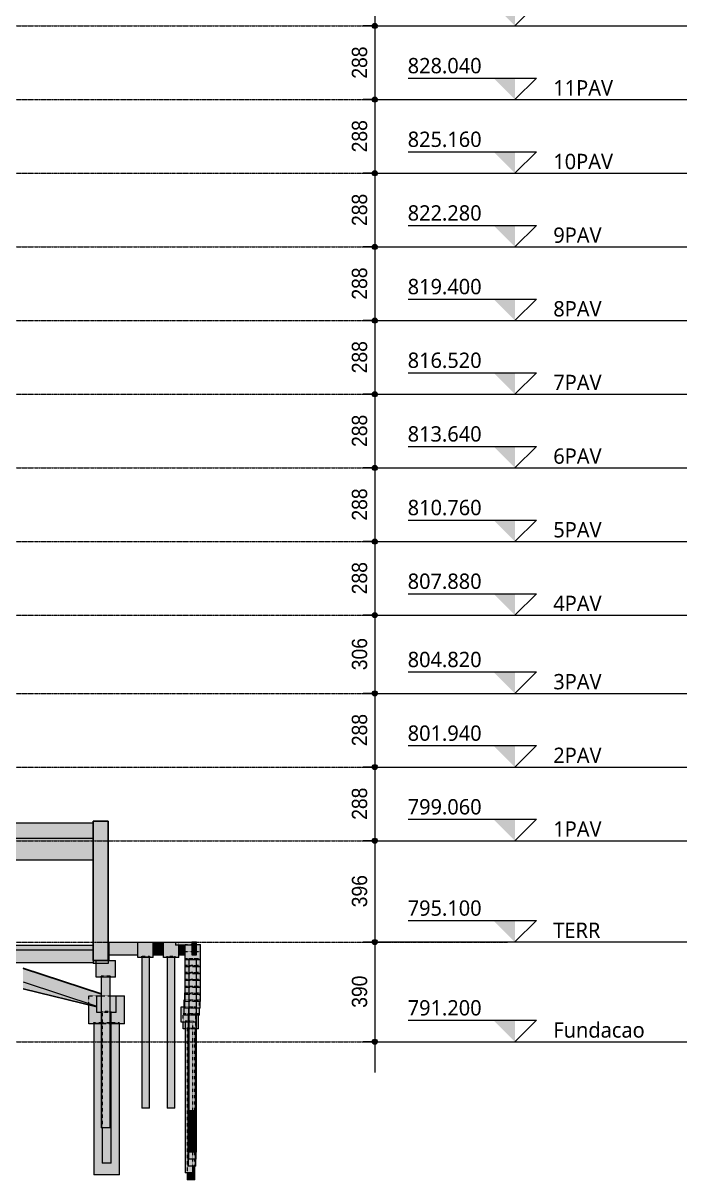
# Model space of a CAD drawing. Header units: centimetres. Extents: x -1706 to 33186, y -3196 to 88081.
# Drawn here: x 22798 to 25395, y 78580 to 83103 of the extents above; entities that cross this region are included whole.
import ezdxf

# ---------------------------------------------------------------- set-up
doc = ezdxf.new("R2010")
doc.units = ezdxf.units.CM
doc.linetypes.add('Centro', pattern=[3.175, 0.635, -0.47625, 1.5875, -0.47625])
doc.linetypes.add('Traço', pattern=[0.635, 0.3175, -0.3175])
for name, color, linetype, lineweight in [('A-ANNO-DIMS', 7, 'Continuous', 9), ('A-ANNO-DIMS-400', 7, 'Continuous', 9), ('A-FLOR', 7, 'Continuous', 9), ('A-FLOR-LEVL', 7, 'Continuous', 9), ('S-BEAM', 7, 'Continuous', 9), ('S-COLS', 7, 'Continuous', 9), ('S-FNDN', 7, 'Continuous', 25), ('S-FNDN-HDLN', 7, 'Traço', 9)]:
    doc.layers.add(name, color=color, linetype=linetype, lineweight=lineweight)
doc.styles.add('Arial_2', font='arial.ttf', dxfattribs={"width": 0.9, "height": 60})
doc.styles.add('Gadugi_5', font='gadugi.ttf', dxfattribs={"height": 60})
doc.dimstyles.new('PED_1_5mm_ESQ_3', dxfattribs={"dimscale": 30.48, "dimtxt": 61.215564, "dimasz": 2.624672, "dimexe": 1.968504, "dimexo": 1.968504, "dimgap": 0.393701, "dimtad": 1, "dimdec": 1, "dimrnd": 0.5, "dimdsep": 46, "dimtxsty": 'Arial_2', "dimblk1": 'DOTSMALL', "dimblk2": 'DOTSMALL', "dimsah": 1, "dimcen": 0.09, "dimdle": 3.937008, "dimazin": 0, "dimtfac": 1, "dimtdec": 4, "dimtix": 1, "dimtmove": 0, "dimatfit": 3, "dimfxl": 1, "dimtvp": 1, "dimtolj": 1, "dimtzin": 0, "dimarcsym": 2})

# ---------------------------------------------------------------- blocks, each defined once
blk = doc.blocks.new('PED_BLRET-1EST_R01_2019 - 75x75x65-3763687-CT I 001 - CRT ESQ')
at = {"layer": 'S-FNDN-HDLN'}
for p, q in [((1714.1, 79378), (1749.1, 79378)), ((1714.1, 79373), (1714.1, 79378)), ((1749.1, 79373), (1714.1, 79373)), ((1749.1, 79378), (1749.1, 79373))]:
    blk.add_line(p, q, dxfattribs=at)
blk = doc.blocks.new('PED_BLRET-1EST_R01_2019_muro_ - 60x60x60-3843966-CT I 001 - CRT ESQ')
at = {"layer": 'S-FNDN-HDLN'}
for p, q in [((-2471.6, 79455), (-2441.6, 79455)), ((-2471.6, 79450), (-2471.6, 79455)), ((-2441.6, 79450), (-2471.6, 79450)), ((-2441.6, 79455), (-2441.6, 79450))]:
    blk.add_line(p, q, dxfattribs=at)
blk = doc.blocks.new('PED_BLRET-1EST_R01_2019_muro_ - 60x60x60-V23-CT I 001 - CRT ESQ')
at = {"layer": 'S-FNDN-HDLN'}
for p, q in [((2057.1, 79418), (2087.1, 79418)), ((2087.1, 79413), (2057.2, 79413))]:
    blk.add_line(p, q, dxfattribs=at)
blk = doc.blocks.new('PED_BLRET-1EST_R01_2019_muro_ - 60x60x60-V24-CT I 001 - CRT ESQ')
at = {"layer": 'S-FNDN-HDLN'}
for p, q in [((2057.1, 79391), (2087.1, 79391)), ((2087.1, 79386), (2057.2, 79386))]:
    blk.add_line(p, q, dxfattribs=at)
blk = doc.blocks.new('PED_BLRET-1EST_R01_2019_muro_ - 60x60x60-V25-CT I 001 - CRT ESQ')
at = {"layer": 'S-FNDN-HDLN'}
for p, q in [((2057.1, 79337), (2087.1, 79337)), ((2087.1, 79332), (2057.1, 79332))]:
    blk.add_line(p, q, dxfattribs=at)
blk = doc.blocks.new('PED_BLRET-1EST_R01_2019_muro_ - 60x60x60-V26-CT I 001 - CRT ESQ')
at = {"layer": 'S-FNDN-HDLN'}
for p, q in [((2057.1, 79283), (2087.1, 79283)), ((2087.1, 79278), (2057.1, 79278))]:
    blk.add_line(p, q, dxfattribs=at)
blk = doc.blocks.new('PED_BLRET-1EST_R01_2019_muro_ - 60x60x60-V7-CT I 001 - CRT ESQ')
at = {"layer": 'S-FNDN-HDLN'}
for p, q in [((2055.6, 79256), (2057.1, 79256)), ((2055.6, 79251), (2055.6, 79256)), ((2057.1, 79251), (2055.6, 79251)), ((2057.1, 79256), (2085.6, 79256)), ((2085.6, 79251), (2057.1, 79251)), ((2085.6, 79256), (2085.6, 79251))]:
    blk.add_line(p, q, dxfattribs=at)
blk = doc.blocks.new('PED_BLRET-1EST_R01_2019_muro_ - 60x60x60-V8-CT I 001 - CRT ESQ')
at = {"layer": 'S-FNDN-HDLN'}
for p, q in [((2053.7, 79229), (2055.6, 79229)), ((2053.7, 79224), (2053.7, 79229)), ((2055.7, 79224), (2053.7, 79224)), ((2055.7, 79229), (2083.7, 79229)), ((2083.7, 79224), (2055.7, 79224)), ((2083.7, 79229), (2083.7, 79224))]:
    blk.add_line(p, q, dxfattribs=at)
blk = doc.blocks.new('PED_BLRET-1EST_R01_2019_muro_ - 60x60x60-V9-CT I 001 - CRT ESQ')
at = {"layer": 'S-FNDN-HDLN'}
for p, q in [((2042.1, 79202), (2053.8, 79202)), ((2042.1, 79197), (2042.1, 79202)), ((2053.8, 79202), (2072.1, 79202)), ((2072.1, 79202), (2072.1, 79197)), ((2053.8, 79197), (2042.1, 79197)), ((2072.1, 79197), (2053.8, 79197))]:
    blk.add_line(p, q, dxfattribs=at)
blk = doc.blocks.new('PED_BLRET-1EST_R01_2019_muro_ - 60x60x60-V27-CT I 001 - CRT ESQ')
at = {"layer": 'S-FNDN-HDLN'}
for p, q in [((2049.9, 79175), (2079.9, 79175)), ((2049.9, 79170), (2049.9, 79175)), ((2079.9, 79170), (2049.9, 79170)), ((2079.9, 79175), (2079.9, 79170))]:
    blk.add_line(p, q, dxfattribs=at)
blk = doc.blocks.new('PED_BLRET-1EST_EXCENTRICA_R01_2019 - 120x140x110-3841340-CT I 001 - CRT ESQ')
at = {"layer": 'S-FNDN-HDLN'}
for p, q in [((1684.7, 79195), (1714.1, 79195)), ((1684.7, 79190), (1684.7, 79195)), ((1714.1, 79190), (1684.7, 79190)), ((1714.1, 79195), (1752.1, 79195)), ((1752.1, 79190), (1714.1, 79190)), ((1752.1, 79195), (1784.7, 79195)), ((1784.7, 79190), (1752.1, 79190)), ((1784.7, 79195), (1784.7, 79190))]:
    blk.add_line(p, q, dxfattribs=at)
blk = doc.blocks.new('PED_BLRET-1EST_R01_2019 - 75x75x65-V10-CT I 001 - CRT ESQ')
at = {"layer": 'S-FNDN-HDLN'}
for p, q in [((1717.1, 79240), (1749.1, 79240)), ((1717.1, 79235), (1717.1, 79240)), ((1749.1, 79235), (1717.1, 79235)), ((1749.1, 79240), (1752.1, 79240)), ((1752.1, 79235), (1749.1, 79235)), ((1752.1, 79240), (1752.1, 79235))]:
    blk.add_line(p, q, dxfattribs=at)
blk = doc.blocks.new('Nível - NÍVEL - CORTE ESQUEMÁTICO-903305-CT I 001 - CRT ESQ')
at = {"layer": 'A-FLOR-LEVL'}
blk.add_hatch(color=256, dxfattribs=at).paths.add_polyline_path([(3332.7, 79594.1), (3332.7, 79510.1), (3248.6, 79594.1)], flags=0)
for p, q in [((2914.4, 79594.1), (3416.7, 79594.1)), ((3332.7, 79510.1), (3416.7, 79594.1)), ((2768.3, 79510.1), (4005.3, 79510.1))]:
    blk.add_line(p, q, dxfattribs=at)
blk = doc.blocks.new('DIMBLOCK334-CT I 001 - CRT ESQ')
at = {"layer": 'A-ANNO-DIMS-400'}
h = blk.add_hatch(color=256, dxfattribs=at)
edge = h.paths.add_edge_path(flags=0)
edge.add_arc((24174.1, 83380), 10, 0, 360)
h = blk.add_hatch(color=256, dxfattribs=at)
edge = h.paths.add_edge_path(flags=0)
edge.add_arc((24174.1, 83092), 10, 0, 360)
for p, q in [((24128.2, 83380), (24234.1, 83380)), ((24174.1, 83380), (24128.2, 83380)), ((24174.1, 83380), (24174.1, 83092)), ((24128.2, 83092), (24234.1, 83092)), ((24174.1, 83092), (24128.2, 83092))]:
    blk.add_line(p, q, dxfattribs=at)
for centre in [(24174.1, 83380), (24174.1, 83092)]:
    blk.add_circle(centre, 10, dxfattribs=at)
at = {"layer": 'A-ANNO-DIMS-400', "color": 0, "insert": (24084.2, 83173.8), "char_height": 60, "width": 149.178, "attachment_point": 1, "rotation": 90, "line_spacing_factor": 0.941778, "style": 'Arial_2'}
blk.add_mtext('288', dxfattribs=at)
blk = doc.blocks.new('_DotSmall')
at = {"color": 0, "linetype": 'ByBlock', "const_width": 0.5}
blk.add_lwpolyline([(-0.0625, 0, 1), (0.0625, 0, 1)], format="xyb", close=True, dxfattribs=at)
blk = doc.blocks.new('DIMBLOCK335-CT I 001 - CRT ESQ')
at = {"layer": 'A-ANNO-DIMS-400'}
h = blk.add_hatch(color=256, dxfattribs=at)
edge = h.paths.add_edge_path(flags=0)
edge.add_arc((24174.1, 83092), 10, 0, 360)
h = blk.add_hatch(color=256, dxfattribs=at)
edge = h.paths.add_edge_path(flags=0)
edge.add_arc((24174.1, 82804), 10, 0, 360)
for p, q in [((24128.2, 83092), (24234.1, 83092)), ((24174.1, 83092), (24128.2, 83092)), ((24174.1, 83092), (24174.1, 82804)), ((24128.2, 82804), (24234.1, 82804)), ((24174.1, 82804), (24128.2, 82804))]:
    blk.add_line(p, q, dxfattribs=at)
for centre in [(24174.1, 83092), (24174.1, 82804)]:
    blk.add_circle(centre, 10, dxfattribs=at)
at = {"layer": 'A-ANNO-DIMS-400', "color": 0, "insert": (24084.2, 82885.8), "char_height": 60, "width": 149.178, "attachment_point": 1, "rotation": 90, "line_spacing_factor": 0.941778, "style": 'Arial_2'}
blk.add_mtext('288', dxfattribs=at)
blk = doc.blocks.new('DIMBLOCK336-CT I 001 - CRT ESQ')
at = {"layer": 'A-ANNO-DIMS-400'}
h = blk.add_hatch(color=256, dxfattribs=at)
edge = h.paths.add_edge_path(flags=0)
edge.add_arc((24174.1, 82804), 10, 0, 360)
h = blk.add_hatch(color=256, dxfattribs=at)
edge = h.paths.add_edge_path(flags=0)
edge.add_arc((24174.1, 82516), 10, 0, 360)
for p, q in [((24128.2, 82804), (24234.1, 82804)), ((24174.1, 82804), (24128.2, 82804)), ((24174.1, 82804), (24174.1, 82516)), ((24128.2, 82516), (24234.1, 82516)), ((24174.1, 82516), (24128.2, 82516))]:
    blk.add_line(p, q, dxfattribs=at)
for centre in [(24174.1, 82804), (24174.1, 82516)]:
    blk.add_circle(centre, 10, dxfattribs=at)
at = {"layer": 'A-ANNO-DIMS-400', "color": 0, "insert": (24084.2, 82597.8), "char_height": 60, "width": 149.178, "attachment_point": 1, "rotation": 90, "line_spacing_factor": 0.941778, "style": 'Arial_2'}
blk.add_mtext('288', dxfattribs=at)
blk = doc.blocks.new('DIMBLOCK337-CT I 001 - CRT ESQ')
at = {"layer": 'A-ANNO-DIMS-400'}
h = blk.add_hatch(color=256, dxfattribs=at)
edge = h.paths.add_edge_path(flags=0)
edge.add_arc((24174.1, 82516), 10, 0, 360)
h = blk.add_hatch(color=256, dxfattribs=at)
edge = h.paths.add_edge_path(flags=0)
edge.add_arc((24174.1, 82228), 10, 0, 360)
for p, q in [((24128.2, 82516), (24234.1, 82516)), ((24174.1, 82516), (24128.2, 82516)), ((24174.1, 82516), (24174.1, 82228)), ((24128.2, 82228), (24234.1, 82228)), ((24174.1, 82228), (24128.2, 82228))]:
    blk.add_line(p, q, dxfattribs=at)
for centre in [(24174.1, 82516), (24174.1, 82228)]:
    blk.add_circle(centre, 10, dxfattribs=at)
at = {"layer": 'A-ANNO-DIMS-400', "color": 0, "insert": (24084.2, 82309.8), "char_height": 60, "width": 149.178, "attachment_point": 1, "rotation": 90, "line_spacing_factor": 0.941778, "style": 'Arial_2'}
blk.add_mtext('288', dxfattribs=at)
blk = doc.blocks.new('DIMBLOCK338-CT I 001 - CRT ESQ')
at = {"layer": 'A-ANNO-DIMS-400'}
h = blk.add_hatch(color=256, dxfattribs=at)
edge = h.paths.add_edge_path(flags=0)
edge.add_arc((24174.1, 82228), 10, 0, 360)
h = blk.add_hatch(color=256, dxfattribs=at)
edge = h.paths.add_edge_path(flags=0)
edge.add_arc((24174.1, 81940), 10, 0, 360)
for p, q in [((24128.2, 82228), (24234.1, 82228)), ((24174.1, 82228), (24128.2, 82228)), ((24174.1, 82228), (24174.1, 81940)), ((24128.2, 81940), (24234.1, 81940)), ((24174.1, 81940), (24128.2, 81940))]:
    blk.add_line(p, q, dxfattribs=at)
for centre in [(24174.1, 82228), (24174.1, 81940)]:
    blk.add_circle(centre, 10, dxfattribs=at)
at = {"layer": 'A-ANNO-DIMS-400', "color": 0, "insert": (24084.2, 82021.8), "char_height": 60, "width": 149.178, "attachment_point": 1, "rotation": 90, "line_spacing_factor": 0.941778, "style": 'Arial_2'}
blk.add_mtext('288', dxfattribs=at)
blk = doc.blocks.new('DIMBLOCK339-CT I 001 - CRT ESQ')
at = {"layer": 'A-ANNO-DIMS-400'}
h = blk.add_hatch(color=256, dxfattribs=at)
edge = h.paths.add_edge_path(flags=0)
edge.add_arc((24174.1, 81940), 10, 0, 360)
h = blk.add_hatch(color=256, dxfattribs=at)
edge = h.paths.add_edge_path(flags=0)
edge.add_arc((24174.1, 81652), 10, 0, 360)
for p, q in [((24128.2, 81940), (24234.1, 81940)), ((24174.1, 81940), (24128.2, 81940)), ((24174.1, 81940), (24174.1, 81652)), ((24128.2, 81652), (24234.1, 81652)), ((24174.1, 81652), (24128.2, 81652))]:
    blk.add_line(p, q, dxfattribs=at)
for centre in [(24174.1, 81940), (24174.1, 81652)]:
    blk.add_circle(centre, 10, dxfattribs=at)
at = {"layer": 'A-ANNO-DIMS-400', "color": 0, "insert": (24084.2, 81733.8), "char_height": 60, "width": 149.178, "attachment_point": 1, "rotation": 90, "line_spacing_factor": 0.941778, "style": 'Arial_2'}
blk.add_mtext('288', dxfattribs=at)
blk = doc.blocks.new('DIMBLOCK340-CT I 001 - CRT ESQ')
at = {"layer": 'A-ANNO-DIMS-400'}
h = blk.add_hatch(color=256, dxfattribs=at)
edge = h.paths.add_edge_path(flags=0)
edge.add_arc((24174.1, 81652), 10, 0, 360)
h = blk.add_hatch(color=256, dxfattribs=at)
edge = h.paths.add_edge_path(flags=0)
edge.add_arc((24174.1, 81364), 10, 0, 360)
for p, q in [((24128.2, 81652), (24234.1, 81652)), ((24174.1, 81652), (24128.2, 81652)), ((24174.1, 81652), (24174.1, 81364)), ((24128.2, 81364), (24234.1, 81364)), ((24174.1, 81364), (24128.2, 81364))]:
    blk.add_line(p, q, dxfattribs=at)
for centre in [(24174.1, 81652), (24174.1, 81364)]:
    blk.add_circle(centre, 10, dxfattribs=at)
at = {"layer": 'A-ANNO-DIMS-400', "color": 0, "insert": (24084.2, 81445.8), "char_height": 60, "width": 149.178, "attachment_point": 1, "rotation": 90, "line_spacing_factor": 0.941778, "style": 'Arial_2'}
blk.add_mtext('288', dxfattribs=at)
blk = doc.blocks.new('DIMBLOCK341-CT I 001 - CRT ESQ')
at = {"layer": 'A-ANNO-DIMS-400'}
h = blk.add_hatch(color=256, dxfattribs=at)
edge = h.paths.add_edge_path(flags=0)
edge.add_arc((24174.1, 81364), 10, 0, 360)
h = blk.add_hatch(color=256, dxfattribs=at)
edge = h.paths.add_edge_path(flags=0)
edge.add_arc((24174.1, 81076), 10, 0, 360)
for p, q in [((24128.2, 81364), (24234.1, 81364)), ((24174.1, 81364), (24128.2, 81364)), ((24174.1, 81364), (24174.1, 81076)), ((24128.2, 81076), (24234.1, 81076)), ((24174.1, 81076), (24128.2, 81076))]:
    blk.add_line(p, q, dxfattribs=at)
for centre in [(24174.1, 81364), (24174.1, 81076)]:
    blk.add_circle(centre, 10, dxfattribs=at)
at = {"layer": 'A-ANNO-DIMS-400', "color": 0, "insert": (24084.2, 81157.8), "char_height": 60, "width": 149.178, "attachment_point": 1, "rotation": 90, "line_spacing_factor": 0.941778, "style": 'Arial_2'}
blk.add_mtext('288', dxfattribs=at)
blk = doc.blocks.new('DIMBLOCK342-CT I 001 - CRT ESQ')
at = {"layer": 'A-ANNO-DIMS-400'}
h = blk.add_hatch(color=256, dxfattribs=at)
edge = h.paths.add_edge_path(flags=0)
edge.add_arc((24174.1, 81076), 10, 0, 360)
h = blk.add_hatch(color=256, dxfattribs=at)
edge = h.paths.add_edge_path(flags=0)
edge.add_arc((24174.1, 80788), 10, 0, 360)
for p, q in [((24128.2, 81076), (24234.1, 81076)), ((24174.1, 81076), (24128.2, 81076)), ((24174.1, 81076), (24174.1, 80788)), ((24128.2, 80788), (24234.1, 80788)), ((24174.1, 80788), (24128.2, 80788))]:
    blk.add_line(p, q, dxfattribs=at)
for centre in [(24174.1, 81076), (24174.1, 80788)]:
    blk.add_circle(centre, 10, dxfattribs=at)
at = {"layer": 'A-ANNO-DIMS-400', "color": 0, "insert": (24084.2, 80869.8), "char_height": 60, "width": 149.178, "attachment_point": 1, "rotation": 90, "line_spacing_factor": 0.941778, "style": 'Arial_2'}
blk.add_mtext('288', dxfattribs=at)
blk = doc.blocks.new('DIMBLOCK343-CT I 001 - CRT ESQ')
at = {"layer": 'A-ANNO-DIMS-400'}
h = blk.add_hatch(color=256, dxfattribs=at)
edge = h.paths.add_edge_path(flags=0)
edge.add_arc((24174.1, 80788), 10, 0, 360)
h = blk.add_hatch(color=256, dxfattribs=at)
edge = h.paths.add_edge_path(flags=0)
edge.add_arc((24174.1, 80482), 10, 0, 360)
for p, q in [((24128.2, 80788), (24234.1, 80788)), ((24174.1, 80788), (24128.2, 80788)), ((24174.1, 80788), (24174.1, 80482)), ((24128.2, 80482), (24234.1, 80482)), ((24174.1, 80482), (24128.2, 80482))]:
    blk.add_line(p, q, dxfattribs=at)
for centre in [(24174.1, 80788), (24174.1, 80482)]:
    blk.add_circle(centre, 10, dxfattribs=at)
at = {"layer": 'A-ANNO-DIMS-400', "color": 0, "insert": (24084.2, 80572.8), "char_height": 60, "width": 149.178, "attachment_point": 1, "rotation": 90, "line_spacing_factor": 0.941778, "style": 'Arial_2'}
blk.add_mtext('306', dxfattribs=at)
blk = doc.blocks.new('DIMBLOCK344-CT I 001 - CRT ESQ')
at = {"layer": 'A-ANNO-DIMS-400'}
h = blk.add_hatch(color=256, dxfattribs=at)
edge = h.paths.add_edge_path(flags=0)
edge.add_arc((24174.1, 80482), 10, 0, 360)
h = blk.add_hatch(color=256, dxfattribs=at)
edge = h.paths.add_edge_path(flags=0)
edge.add_arc((24174.1, 80194), 10, 0, 360)
for p, q in [((24128.2, 80482), (24234.1, 80482)), ((24174.1, 80482), (24128.2, 80482)), ((24174.1, 80482), (24174.1, 80194)), ((24128.2, 80194), (24234.1, 80194)), ((24174.1, 80194), (24128.2, 80194))]:
    blk.add_line(p, q, dxfattribs=at)
for centre in [(24174.1, 80482), (24174.1, 80194)]:
    blk.add_circle(centre, 10, dxfattribs=at)
at = {"layer": 'A-ANNO-DIMS-400', "color": 0, "insert": (24084.2, 80275.8), "char_height": 60, "width": 149.178, "attachment_point": 1, "rotation": 90, "line_spacing_factor": 0.941778, "style": 'Arial_2'}
blk.add_mtext('288', dxfattribs=at)
blk = doc.blocks.new('DIMBLOCK345-CT I 001 - CRT ESQ')
at = {"layer": 'A-ANNO-DIMS-400'}
h = blk.add_hatch(color=256, dxfattribs=at)
edge = h.paths.add_edge_path(flags=0)
edge.add_arc((24174.1, 80194), 10, 0, 360)
h = blk.add_hatch(color=256, dxfattribs=at)
edge = h.paths.add_edge_path(flags=0)
edge.add_arc((24174.1, 79906), 10, 0, 360)
for p, q in [((24128.2, 80194), (24234.1, 80194)), ((24174.1, 80194), (24128.2, 80194)), ((24174.1, 80194), (24174.1, 79906)), ((24128.2, 79906), (24234.1, 79906)), ((24174.1, 79906), (24128.2, 79906))]:
    blk.add_line(p, q, dxfattribs=at)
for centre in [(24174.1, 80194), (24174.1, 79906)]:
    blk.add_circle(centre, 10, dxfattribs=at)
at = {"layer": 'A-ANNO-DIMS-400', "color": 0, "insert": (24084.2, 79987.8), "char_height": 60, "width": 149.178, "attachment_point": 1, "rotation": 90, "line_spacing_factor": 0.941778, "style": 'Arial_2'}
blk.add_mtext('288', dxfattribs=at)
blk = doc.blocks.new('DIMBLOCK346-CT I 001 - CRT ESQ')
at = {"layer": 'A-ANNO-DIMS-400'}
h = blk.add_hatch(color=256, dxfattribs=at)
edge = h.paths.add_edge_path(flags=0)
edge.add_arc((24174.1, 79906), 10, 0, 360)
h = blk.add_hatch(color=256, dxfattribs=at)
edge = h.paths.add_edge_path(flags=0)
edge.add_arc((24174.1, 79510), 10, 0, 360)
for p, q in [((24128.2, 79906), (24234.1, 79906)), ((24174.1, 79906), (24128.2, 79906)), ((24174.1, 79906), (24174.1, 79510)), ((24128.2, 79510), (24234.1, 79510)), ((24174.1, 79510), (24128.2, 79510))]:
    blk.add_line(p, q, dxfattribs=at)
for centre in [(24174.1, 79906), (24174.1, 79510)]:
    blk.add_circle(centre, 10, dxfattribs=at)
at = {"layer": 'A-ANNO-DIMS-400', "color": 0, "insert": (24084.2, 79645.8), "char_height": 60, "width": 149.178, "attachment_point": 1, "rotation": 90, "line_spacing_factor": 0.941778, "style": 'Arial_2'}
blk.add_mtext('396', dxfattribs=at)
blk = doc.blocks.new('DIMBLOCK347-CT I 001 - CRT ESQ')
at = {"layer": 'A-ANNO-DIMS-400'}
h = blk.add_hatch(color=256, dxfattribs=at)
edge = h.paths.add_edge_path(flags=0)
edge.add_arc((24174.1, 79510), 10, 0, 360)
h = blk.add_hatch(color=256, dxfattribs=at)
edge = h.paths.add_edge_path(flags=0)
edge.add_arc((24174.1, 79120), 10, 0, 360)
for p, q in [((24128.2, 79510), (24234.1, 79510)), ((24174.1, 79510), (24128.2, 79510)), ((24174.1, 79510), (24174.1, 79000)), ((24128.2, 79120), (24234.1, 79120)), ((24174.1, 79120), (24128.2, 79120))]:
    blk.add_line(p, q, dxfattribs=at)
for centre in [(24174.1, 79510), (24174.1, 79120)]:
    blk.add_circle(centre, 10, dxfattribs=at)
at = {"layer": 'A-ANNO-DIMS-400', "color": 0, "insert": (24084.2, 79252.8), "char_height": 60, "width": 149.178, "attachment_point": 1, "rotation": 90, "line_spacing_factor": 0.941778, "style": 'Arial_2'}
blk.add_mtext('390', dxfattribs=at)

msp = doc.modelspace()

# ---------------------------------------------------------------- hatches: boundary and pattern name
at = {"layer": 'A-FLOR', "true_color": 0xc0c0c0}
for points in [[(23457.19, 79498), (23458.06, 79498), (23458.06, 79510), (23394.13, 79510), (23394.13, 79498), (23453.68, 79498)], [(23112.13, 79426), (23131.13, 79426), (23131.13, 79438), (23072.13, 79437.73), (23072.13, 79426), (23091.8, 79426)]]:
    msp.add_hatch(color=9, dxfattribs=at).paths.add_polyline_path(points, flags=0)
at = {"layer": 'S-BEAM', "true_color": 0xc0c0c0}
for points in [[(22678.23, 79916), (23072.13, 79916), (23072.13, 79976), (22379.64, 79976), (22379.65, 79916), (22626.53, 79916)], [(22678.23, 79831), (23072.13, 79831), (23072.13, 79916), (22379.65, 79916), (22379.65, 79831), (22626.53, 79831)], [(22432.99, 79430), (23072.13, 79430), (23072.13, 79480), (22432.99, 79480)], [(22738.14, 79480), (23072.13, 79480), (23072.13, 79498), (22738.14, 79498)], [(23246.89, 79460), (23247.06, 79460), (23246.89, 79510), (23134.26, 79510), (23134.26, 79460), (23159.13, 79460)], [(23347.08, 79460), (23347.08, 79510), (23307.06, 79510), (23307.06, 79460)], [(23432.12, 79460), (23432.12, 79498), (23407.08, 79498), (23407.08, 79460)], [(23477.06, 79510), (23477.06, 79510.55), (23458.06, 79510.55), (23458.06, 79510), (23474.55, 79510)], [(23477.06, 79460), (23477.06, 79510), (23458.06, 79510), (23458.06, 79460)], [(23104.13, 79306.26), (23104.13, 79307.16), (22798.14, 79407.5), (22798.14, 79406.6), (23091.8, 79310.3)], [(23087.14, 79259.26), (23087.14, 79300), (23104.13, 79300), (23104.13, 79306.26), (22798.14, 79406.6), (22798.14, 79354.03), (23063.02, 79267.17)], [(23087.14, 79258.49), (23087.14, 79259.26), (22798.14, 79354.03), (22798.14, 79328.72), (23083.98, 79259.26)], [(23087.14, 79257.09), (23087.14, 79258.49), (22798.14, 79328.72), (22798.14, 79327.32), (23078.22, 79259.26)]]:
    msp.add_hatch(color=9, dxfattribs=at).paths.add_polyline_path(points, flags=0)
at = {"layer": 'S-COLS', "true_color": 0xc0c0c0}
for points in [[(23131.13, 79438), (23131.13, 79983), (23072.13, 79983), (23072.13, 79438), (23091.8, 79438)], [(23131.13, 79438), (23134.08, 79438), (23134.08, 79498), (23131.13, 79498), (23131.13, 79443.68)], [(23134.08, 79438), (23134.14, 79438), (23134.08, 79442.08)]]:
    msp.add_hatch(color=9, dxfattribs=at).paths.add_polyline_path(points, flags=0)
at = {"layer": 'S-FNDN', "true_color": 0xc0c0c0}
for points in [[(23307.06, 79450), (23307.06, 79510), (23247.06, 79510), (23247.06, 79450)], [(23347.08, 79450), (23407.08, 79450), (23407.08, 79498), (23394.13, 79498), (23394.13, 79510), (23347.08, 79510)], [(23492.12, 79440), (23492.12, 79500), (23477.06, 79500), (23477.06, 79460), (23458.06, 79460), (23458.06, 79498), (23432.12, 79498), (23432.12, 79440), (23479.53, 79440)], [(23143.5, 79373), (23159.13, 79373), (23159.13, 79438), (23131.13, 79438), (23131.13, 79426), (23084.13, 79426), (23084.13, 79373), (23117.65, 79373)], [(23262.06, 78860), (23292.06, 78860), (23292.06, 79450), (23262.06, 79450), (23262.06, 79002.42)], [(23362.08, 78860), (23392.08, 78860), (23392.08, 79450), (23362.08, 79450), (23362.08, 78914.17)], [(23447.12, 78850), (23477.12, 78850), (23476.8, 79440), (23447.12, 79440), (23447.12, 78861.54)], [(23104.73, 78783), (23139.13, 78783), (23139.13, 79373), (23104.13, 79373), (23104.25, 78783)], [(23417.06, 79197), (23443.73, 79197), (23443.73, 79224.01), (23428.73, 79224.01), (23428.73, 79257), (23417.06, 79257), (23417.06, 79223.05)], [(23454.77, 78660.99), (23475.62, 78660.99), (23475.6, 78688.01), (23447.12, 78688.01), (23447.12, 79250.99), (23445.62, 79250.99), (23445.74, 78660.99), (23454.62, 78660.99)], [(23107.14, 78645), (23142.14, 78645), (23142.14, 79235), (23139.13, 79235), (23139.13, 78783), (23107.14, 78783), (23107.14, 78649.41)], [(23450.94, 78634.01), (23473.73, 78634.01), (23473.61, 78660.99), (23445.62, 78660.99), (23445.62, 79224.01), (23443.73, 79224.01), (23443.73, 78693.54), (23443.73, 78634.01), (23450.76, 78634.01)], [(23074.7, 78600), (23174.7, 78600), (23174.7, 79190), (23142.14, 79190), (23142.14, 78645), (23107.14, 78645), (23107.14, 78783), (23104.13, 78783), (23104.13, 79190), (23074.7, 79190), (23074.7, 78649.41)], [(23432.06, 78607), (23462.06, 78607), (23462.04, 78634.01), (23443.73, 78634.01), (23443.73, 79197), (23432.06, 79197), (23432.06, 78649.41)], [(23476.61, 78823.01), (23477.12, 78823.01), (23477.1, 78850), (23447.12, 78850), (23447.36, 78823.01), (23475.11, 78823.01)], [(23466.01, 78796.01), (23477.12, 78796.01), (23477.1, 78823.01), (23447.12, 78823.01), (23447.47, 78796.01), (23462.12, 78796.01)], [(23453.68, 78769.01), (23477.12, 78769.01), (23477.1, 78796.01), (23447.12, 78796.01), (23447.58, 78769.01), (23451.52, 78769.01)], [(23466.01, 78742.01), (23477.12, 78742.01), (23477.1, 78769.01), (23447.12, 78769.01), (23447.43, 78742.01), (23462.12, 78742.01)], [(23453.68, 78715), (23477.12, 78715), (23477.1, 78742.01), (23447.12, 78742.01), (23447.5, 78715), (23453.12, 78715)], [(23454.62, 78688.01), (23477.12, 78688.01), (23477.1, 78715), (23447.12, 78715), (23447.56, 78688.01), (23453.68, 78688.01)], [(23469.62, 78580), (23469.94, 78580), (23469.89, 78634.01), (23462.06, 78634.01), (23462.06, 78607), (23439.94, 78607), (23439.94, 78580), (23469.43, 78580)]]:
    msp.add_hatch(color=9, dxfattribs=at).paths.add_polyline_path(points, flags=0)
h = msp.add_hatch(color=9, dxfattribs=at)
h.paths.add_polyline_path([(23492.12, 79413.01), (23492.12, 79440), (23477.12, 79440), (23477.12, 79413.01), (23479.53, 79413.01)], flags=0)
h.paths.add_polyline_path([(23432.12, 79413.01), (23447.12, 79413.01), (23447.12, 79440), (23432.12, 79440), (23432.12, 79419.01)], flags=0)
h = msp.add_hatch(color=9, dxfattribs=at)
h.paths.add_polyline_path([(23432.12, 79386.01), (23447.12, 79386.01), (23447.12, 79413.01), (23432.12, 79413.01), (23432.12, 79392.01)], flags=0)
h.paths.add_polyline_path([(23477.12, 79386.01), (23492.12, 79386.01), (23492.12, 79413.01), (23477.12, 79413.01), (23477.12, 79399.55)], flags=0)
h = msp.add_hatch(color=9, dxfattribs=at)
h.paths.add_polyline_path([(23492.12, 79359.01), (23492.12, 79386.01), (23477.12, 79386.01), (23477.12, 79359.01), (23479.53, 79359.01)], flags=0)
h.paths.add_polyline_path([(23432.12, 79359.01), (23447.12, 79359.01), (23447.12, 79386.01), (23432.12, 79386.01)], flags=0)
h = msp.add_hatch(color=9, dxfattribs=at)
h.paths.add_polyline_path([(23447.12, 79332.01), (23447.12, 79359.01), (23432.12, 79359.01), (23432.12, 79332.01)], flags=0)
h.paths.add_polyline_path([(23477.12, 79332.01), (23492.12, 79332.01), (23492.12, 79359.01), (23477.12, 79359.01), (23477.12, 79355.42)], flags=0)
h = msp.add_hatch(color=9, dxfattribs=at)
h.paths.add_polyline_path([(23143.5, 79190), (23194.7, 79190), (23194.7, 79300), (23162.14, 79300), (23162.14, 79235), (23142.14, 79235), (23142.14, 79190)], flags=0)
h.paths.add_polyline_path([(23087.14, 79190), (23104.13, 79190), (23104.13, 79235), (23087.14, 79235), (23087.14, 79257.09), (23054.7, 79264.98), (23054.7, 79190)], flags=0)
h = msp.add_hatch(color=9, dxfattribs=at)
h.paths.add_polyline_path([(23087.14, 79235), (23104.13, 79235), (23104.13, 79300), (23087.14, 79300), (23087.14, 79252.13)], flags=0)
h.paths.add_polyline_path([(23162.14, 79235), (23162.14, 79300), (23139.13, 79300), (23139.13, 79235), (23143.5, 79235)], flags=0)
h = msp.add_hatch(color=9, dxfattribs=at)
h.paths.add_polyline_path([(23447.12, 79250.99), (23447.12, 79278.01), (23432.12, 79278.01), (23432.12, 79310.99), (23430.62, 79310.99), (23430.62, 79250.99)], flags=0)
h.paths.add_polyline_path([(23490.62, 79250.99), (23490.62, 79278.01), (23477.12, 79278.01), (23477.12, 79250.99), (23479.53, 79250.99)], flags=0)
h = msp.add_hatch(color=9, dxfattribs=at)
h.paths.add_polyline_path([(23432.12, 79305), (23447.12, 79305), (23447.12, 79332.01), (23432.12, 79332.01), (23432.12, 79310.99)], flags=0)
h.paths.add_polyline_path([(23477.12, 79305), (23492.12, 79305), (23492.12, 79332.01), (23477.12, 79332.01), (23477.12, 79311.3)], flags=0)
h = msp.add_hatch(color=9, dxfattribs=at)
h.paths.add_polyline_path([(23492.12, 79278.01), (23492.12, 79305), (23477.12, 79305), (23477.12, 79278.01), (23479.53, 79278.01)], flags=0)
h.paths.add_polyline_path([(23432.12, 79278.01), (23447.12, 79278.01), (23447.12, 79305), (23432.12, 79305), (23432.12, 79284.01)], flags=0)
h = msp.add_hatch(color=9, dxfattribs=at)
h.paths.add_polyline_path([(23488.73, 79224.01), (23488.73, 79250.99), (23477.12, 79250.99), (23477.12, 79224.01), (23479.53, 79224.01)], flags=0)
h.paths.add_polyline_path([(23428.73, 79224.01), (23445.62, 79224.01), (23445.62, 79250.99), (23430.62, 79250.99), (23430.62, 79284.01), (23428.73, 79284.01), (23428.73, 79250.99)], flags=0)
h = msp.add_hatch(color=9, dxfattribs=at)
h.paths.add_polyline_path([(23484.94, 79170), (23484.94, 79224.01), (23477.12, 79224.01), (23477.12, 79170), (23479.53, 79170)], flags=0)
h.paths.add_polyline_path([(23427.83, 79170), (23432.06, 79170), (23432.06, 79197), (23424.94, 79197), (23424.94, 79170)], flags=0)

# ---------------------------------------------------------------- linework, layer by layer
at = {"layer": 'A-FLOR'}
for p, q in [((23394.13, 79510), (23458.06, 79510)), ((23394.13, 79510), (23394.13, 79498)), ((23458.06, 79498), (23394.13, 79498)), ((23458.06, 79510), (23458.06, 79498)), ((23072.13, 79438), (23131.13, 79438)), ((23072.13, 79438), (23072.13, 79426)), ((23131.13, 79426), (23072.13, 79426)), ((23131.13, 79438), (23131.13, 79426))]:
    msp.add_line(p, q, dxfattribs=at)
at = {"layer": 'A-FLOR-LEVL', "linetype": 'Centro'}
for p, q in [((19144.69, 83092), (24693.26, 83092)), ((19144.69, 82804), (24693.26, 82804)), ((19144.69, 82516), (24693.26, 82516)), ((19144.69, 82228), (24693.26, 82228)), ((19144.69, 81940), (24693.26, 81940)), ((19144.69, 81652), (24693.26, 81652)), ((19144.69, 81364), (24693.26, 81364)), ((19144.69, 81076), (24693.26, 81076)), ((19144.69, 80788), (24693.26, 80788)), ((19144.69, 80482), (24693.26, 80482)), ((19144.69, 80194), (24693.26, 80194)), ((19144.69, 79906), (24693.26, 79906)), ((19144.69, 79510), (24693.26, 79510)), ((19144.69, 79120), (24693.26, 79120))]:
    msp.add_line(p, q, dxfattribs=at)
at = {"layer": 'S-BEAM'}
for p, q in [((22379.64, 79976), (23072.13, 79976)), ((23072.13, 79916), (23072.13, 79976)), ((22379.64, 79916), (23072.13, 79916)), ((22379.65, 79831), (23072.13, 79831)), ((22432.99, 79480), (23072.13, 79480)), ((22738.14, 79498), (23072.13, 79498)), ((23134.08, 79498), (23134.14, 79498)), ((23134.14, 79498), (23134.14, 79448)), ((23134.26, 79460), (23134.26, 79510)), ((23134.26, 79510), (23247.06, 79510)), ((23307.06, 79510), (23347.08, 79510)), ((23458.06, 79510.55), (23477.06, 79510.55)), ((23458.06, 79510), (23458.06, 79510.55)), ((23477.06, 79510), (23458.06, 79510)), ((23458.06, 79510), (23458.06, 79498)), ((23458.06, 79498), (23458.06, 79460)), ((23477.06, 79510.55), (23477.06, 79510)), ((23477.06, 79460), (23477.06, 79510)), ((22432.99, 79430), (23072.13, 79430)), ((23134.14, 79448), (23134.08, 79448)), ((23134.26, 79460), (23247.06, 79460)), ((23307.06, 79460), (23347.08, 79460)), ((23407.08, 79460), (23432.12, 79460)), ((23458.06, 79460), (23477.06, 79460)), ((23104.2, 79307.14), (22798.14, 79407.5)), ((22798.14, 79406.6), (23104.2, 79306.23)), ((22798.14, 79354.03), (23087.14, 79259.26)), ((22798.14, 79328.72), (23087.14, 79258.49)), ((22798.14, 79327.32), (23087.14, 79257.09))]:
    msp.add_line(p, q, dxfattribs=at)
at = {"layer": 'S-COLS', "color": 66, "lineweight": 25, "true_color": 0x578d05}
for p, q in [((23072.13, 79983), (23072.13, 79438)), ((23131.13, 79983), (23072.13, 79983)), ((23131.13, 79983), (23131.13, 79438)), ((23131.13, 79438), (23072.13, 79438))]:
    msp.add_line(p, q, dxfattribs=at)
at = {"layer": 'S-COLS'}
for p, q in [((23134.08, 79498), (23131.13, 79498)), ((23134.08, 79498), (23134.08, 79438)), ((23134.14, 79448), (23134.14, 79438))]:
    msp.add_line(p, q, dxfattribs=at)
at = {"layer": 'S-FNDN', "lineweight": 9}
for p, q in [((23247.06, 79510), (23307.06, 79510)), ((23247.06, 79450), (23247.06, 79510)), ((23307.06, 79450), (23307.06, 79510)), ((23347.08, 79510), (23394.13, 79510)), ((23347.08, 79450), (23347.08, 79510)), ((23407.08, 79450), (23407.08, 79498)), ((23432.12, 79440), (23432.12, 79498)), ((23477.06, 79500), (23492.12, 79500)), ((23492.12, 79440), (23492.12, 79500)), ((23084.13, 79373), (23084.13, 79426)), ((23131.13, 79438), (23159.13, 79438)), ((23159.13, 79373), (23159.13, 79438)), ((23307.06, 79450), (23247.06, 79450)), ((23262.06, 79450), (23262.06, 78860)), ((23292.06, 78860), (23292.06, 79450)), ((23407.08, 79450), (23347.08, 79450)), ((23362.08, 79450), (23362.08, 78860)), ((23392.08, 78860), (23392.08, 79450)), ((23492.12, 79440), (23432.12, 79440)), ((23432.12, 79413.01), (23432.12, 79440)), ((23447.12, 79440), (23447.12, 78850)), ((23477.12, 78850), (23477.12, 79440)), ((23492.12, 79413.01), (23492.12, 79440)), ((23447.15, 79413.01), (23432.12, 79413.01)), ((23432.12, 79386.01), (23432.12, 79413.01)), ((23447.15, 79386.01), (23432.12, 79386.01)), ((23432.12, 79359.01), (23432.12, 79386.01)), ((23492.12, 79413.01), (23477.12, 79413.01)), ((23492.12, 79386.01), (23477.12, 79386.01)), ((23492.12, 79386.01), (23492.12, 79413.01)), ((23492.12, 79359.01), (23492.12, 79386.01)), ((23159.13, 79373), (23084.13, 79373)), ((23104.13, 79373), (23104.13, 78783)), ((23139.13, 78783), (23139.13, 79373)), ((23447.15, 79359.01), (23432.12, 79359.01)), ((23432.12, 79332.01), (23432.12, 79359.01)), ((23492.12, 79359.01), (23477.12, 79359.01)), ((23492.12, 79332.01), (23492.12, 79359.01)), ((23087.14, 79300), (23104.21, 79300)), ((23087.14, 79235), (23087.14, 79300)), ((23139.13, 79300), (23162.14, 79300)), ((23162.14, 79300), (23194.7, 79300)), ((23162.14, 79235), (23162.14, 79300)), ((23194.7, 79190), (23194.7, 79300)), ((23430.62, 79310.99), (23432.12, 79310.99)), ((23430.62, 79250.99), (23430.62, 79310.99)), ((23447.12, 79332.01), (23432.12, 79332.01)), ((23432.12, 79305), (23432.12, 79332.01)), ((23447.12, 79305), (23432.12, 79305)), ((23432.12, 79278.01), (23432.12, 79305)), ((23492.12, 79332.01), (23477.12, 79332.01)), ((23492.12, 79305), (23477.12, 79305)), ((23492.12, 79305), (23492.12, 79332.01)), ((23492.12, 79278.01), (23492.12, 79305)), ((23054.7, 79190), (23054.7, 79264.98)), ((23417.06, 79257), (23428.73, 79257)), ((23417.06, 79197), (23417.06, 79257)), ((23428.73, 79284.01), (23430.62, 79284.01)), ((23428.73, 79224.01), (23428.73, 79284.01)), ((23447.12, 79250.99), (23430.62, 79250.99)), ((23447.12, 79278.01), (23432.12, 79278.01)), ((23445.62, 79250.99), (23445.62, 78660.99)), ((23492.12, 79278.01), (23477.12, 79278.01)), ((23490.62, 79250.99), (23477.12, 79250.99)), ((23488.73, 79224.01), (23488.73, 79250.99)), ((23490.62, 79250.99), (23490.62, 79278.01)), ((23104.13, 79235), (23087.14, 79235)), ((23162.14, 79235), (23139.13, 79235)), ((23142.14, 78645), (23142.14, 79235)), ((23445.65, 79224.01), (23428.73, 79224.01)), ((23443.73, 79224.01), (23443.73, 78634.01)), ((23488.73, 79224.01), (23477.12, 79224.01)), ((23484.94, 79170), (23484.94, 79224.01)), ((23104.13, 79190), (23054.7, 79190)), ((23074.7, 79190), (23074.7, 78600)), ((23194.7, 79190), (23142.14, 79190)), ((23174.7, 78600), (23174.7, 79190)), ((23443.75, 79197), (23417.06, 79197)), ((23424.94, 79170), (23424.94, 79197)), ((23432.08, 79170), (23424.94, 79170)), ((23432.06, 79197), (23432.06, 78607)), ((23484.94, 79170), (23477.12, 79170)), ((23292.06, 78860), (23262.06, 78860)), ((23392.08, 78860), (23362.08, 78860)), ((23477.12, 78850), (23447.12, 78850)), ((23447.12, 78850), (23447.12, 78823.01)), ((23477.12, 78823.01), (23477.12, 78850)), ((23477.12, 78823.01), (23447.12, 78823.01)), ((23447.12, 78823.01), (23447.12, 78796.01)), ((23477.12, 78796.01), (23447.12, 78796.01)), ((23447.12, 78796.01), (23447.12, 78769.01)), ((23477.12, 78796.01), (23477.12, 78823.01)), ((23477.12, 78769.01), (23477.12, 78796.01)), ((23139.13, 78783), (23104.13, 78783)), ((23107.14, 78783), (23107.14, 78645)), ((23477.12, 78769.01), (23447.12, 78769.01)), ((23447.12, 78769.01), (23447.12, 78742.01)), ((23477.12, 78742.01), (23477.12, 78769.01)), ((23477.12, 78742.01), (23447.12, 78742.01)), ((23447.12, 78742.01), (23447.12, 78715)), ((23477.12, 78715), (23447.12, 78715)), ((23447.12, 78715), (23447.12, 78688.01)), ((23477.12, 78715), (23477.12, 78742.01)), ((23477.12, 78688.01), (23477.12, 78715)), ((23475.62, 78660.99), (23445.62, 78660.99)), ((23477.12, 78688.01), (23447.12, 78688.01)), ((23473.73, 78634.01), (23473.73, 78660.99)), ((23475.62, 78660.99), (23475.62, 78688.01)), ((23142.14, 78645), (23107.14, 78645)), ((23473.73, 78634.01), (23443.73, 78634.01)), ((23462.06, 78607), (23462.06, 78634.01)), ((23469.94, 78580), (23469.94, 78634.01)), ((23174.7, 78600), (23074.7, 78600)), ((23462.06, 78607), (23432.06, 78607)), ((23439.94, 78607), (23439.94, 78580)), ((23469.94, 78580), (23439.94, 78580))]:
    msp.add_line(p, q, dxfattribs=at)
at = {"layer": 'S-FNDN-HDLN'}
for p, q in [((23407.08, 79498.01), (23407.08, 79510)), ((23432.12, 79500), (23458.06, 79500)), ((23432.12, 79498.01), (23432.12, 79500)), ((23432.12, 79473.01), (23458.06, 79473.01)), ((23458.06, 79500), (23477.06, 79500)), ((23458.06, 79473.01), (23477.06, 79473.01)), ((23477.06, 79473.01), (23492.12, 79473.01)), ((23084.13, 79426.01), (23084.13, 79438)), ((23432.12, 79446.01), (23458.06, 79446.01)), ((23458.06, 79446.01), (23477.06, 79446.01)), ((23477.06, 79446.01), (23492.12, 79446.01)), ((23432.12, 79419.01), (23458.06, 79419.01)), ((23432.12, 79392.01), (23458.06, 79392.01)), ((23477.12, 79413.01), (23447.15, 79413.01)), ((23477.12, 79386.01), (23447.15, 79386.01)), ((23458.06, 79419.01), (23477.06, 79419.01)), ((23458.06, 79392.01), (23477.06, 79392.01)), ((23477.06, 79419.01), (23492.12, 79419.01)), ((23477.06, 79392.01), (23492.12, 79392.01)), ((23432.12, 79365), (23458.06, 79365)), ((23432.12, 79338.01), (23458.06, 79338.01)), ((23477.12, 79359.01), (23447.15, 79359.01)), ((23458.06, 79365), (23477.06, 79365)), ((23458.06, 79338.01), (23477.06, 79338.01)), ((23477.06, 79365), (23492.12, 79365)), ((23477.06, 79338.01), (23492.12, 79338.01)), ((23054.7, 79300), (23087.14, 79300)), ((23054.7, 79264.98), (23054.7, 79300)), ((23104.21, 79300), (23139.13, 79300)), ((23432.13, 79310.99), (23458.06, 79310.99)), ((23477.12, 79332.01), (23447.13, 79332.01)), ((23477.12, 79305), (23447.13, 79305)), ((23458.06, 79310.99), (23477.06, 79310.99)), ((23477.06, 79310.99), (23490.62, 79310.99)), ((23490.62, 79278.02), (23490.62, 79310.99)), ((23428.74, 79257), (23458.06, 79257)), ((23430.63, 79284.01), (23458.06, 79284.01)), ((23477.12, 79278.01), (23447.13, 79278.01)), ((23477.12, 79250.99), (23447.13, 79250.99)), ((23458.06, 79284.01), (23477.06, 79284.01)), ((23458.06, 79257), (23477.06, 79257)), ((23475.62, 78688.02), (23475.62, 79250.99)), ((23477.06, 79284.01), (23488.73, 79284.01)), ((23477.06, 79229.19), (23477.06, 79257)), ((23488.73, 79251), (23488.73, 79284.01)), ((23139.13, 79235), (23104.14, 79235)), ((23107.14, 79235), (23107.14, 78783.01)), ((23424.94, 79230), (23458.06, 79230)), ((23424.94, 79197.01), (23424.94, 79230)), ((23477.12, 79224.01), (23445.65, 79224.01)), ((23458.06, 79230), (23477.06, 79230)), ((23473.73, 78661), (23473.73, 79224.01)), ((23477.06, 79230), (23484.94, 79230)), ((23477.06, 79197), (23477.06, 79229.19)), ((23484.94, 79224.02), (23484.94, 79230)), ((23142.14, 79190), (23104.14, 79190)), ((23477.12, 79170), (23432.09, 79170)), ((23439.94, 79170), (23439.94, 78607.01)), ((23477.06, 79197), (23443.76, 79197)), ((23462.06, 78634.02), (23462.06, 79197)), ((23469.94, 78634.02), (23469.94, 79170))]:
    msp.add_line(p, q, dxfattribs=at)

# ---------------------------------------------------------------- block references
at = {"layer": 'A-FLOR-LEVL'}
for p in [(21389.99, 3582), (21389.99, 3294), (21389.99, 3006), (21389.99, 2718), (21389.99, 2430), (21389.99, 2142), (21389.99, 1854), (21389.99, 1566), (21389.99, 1278), (21389.99, 972), (21389.99, 684), (21389.99, 396), (21389.99, 0), (21389.99, -390)]:
    msp.add_blockref('Nível - NÍVEL - CORTE ESQUEMÁTICO-903305-CT I 001 - CRT ESQ', p, dxfattribs=at)
at = {"layer": 'S-FNDN', "linetype": 'Traço', "lineweight": 9}
for name, p in [('PED_BLRET-1EST_R01_2019_muro_ - 60x60x60-3843966-CT I 001 - CRT ESQ', (25733.62, 0)), ('PED_BLRET-1EST_R01_2019_muro_ - 60x60x60-3843966-CT I 001 - CRT ESQ', (25833.64, 0)), ('PED_BLRET-1EST_R01_2019_muro_ - 60x60x60-3843966-CT I 001 - CRT ESQ', (25918.69, -10)), ('PED_BLRET-1EST_R01_2019_muro_ - 60x60x60-V23-CT I 001 - CRT ESQ', (21389.99, 0)), ('PED_BLRET-1EST_R01_2019_muro_ - 60x60x60-V24-CT I 001 - CRT ESQ', (21389.99, 0)), ('PED_BLRET-1EST_R01_2019 - 75x75x65-3763687-CT I 001 - CRT ESQ', (21389.99, 0)), ('PED_BLRET-1EST_R01_2019_muro_ - 60x60x60-V23-CT I 001 - CRT ESQ', (21389.99, -54)), ('PED_BLRET-1EST_R01_2019_muro_ - 60x60x60-V25-CT I 001 - CRT ESQ', (21389.99, 0)), ('PED_BLRET-1EST_R01_2019_muro_ - 60x60x60-V25-CT I 001 - CRT ESQ', (21389.99, -27)), ('PED_BLRET-1EST_R01_2019_muro_ - 60x60x60-V7-CT I 001 - CRT ESQ', (21389.99, 0)), ('PED_BLRET-1EST_R01_2019_muro_ - 60x60x60-V26-CT I 001 - CRT ESQ', (21389.99, 0)), ('PED_BLRET-1EST_R01_2019 - 75x75x65-V10-CT I 001 - CRT ESQ', (21389.99, 0)), ('PED_BLRET-1EST_R01_2019_muro_ - 60x60x60-V9-CT I 001 - CRT ESQ', (21389.99, 0)), ('PED_BLRET-1EST_R01_2019_muro_ - 60x60x60-V8-CT I 001 - CRT ESQ', (21389.99, 0)), ('PED_BLRET-1EST_EXCENTRICA_R01_2019 - 120x140x110-3841340-CT I 001 - CRT ESQ', (21389.99, 0)), ('PED_BLRET-1EST_R01_2019_muro_ - 60x60x60-V27-CT I 001 - CRT ESQ', (21389.99, 0))]:
    msp.add_blockref(name, p, dxfattribs=at)

# ---------------------------------------------------------------- texts
at = {"layer": 'A-FLOR-LEVL', "char_height": 60, "attachment_point": 1, "style": 'Gadugi_5'}
for s, insert, width in [('828.040', (24302.89, 82966.85), 349.5357), ('11PAV', (24872.59, 82880.04), 298.2277), ('825.160', (24302.89, 82678.85), 349.5357), ('10PAV', (24872.59, 82592.04), 298.2277), ('822.280', (24302.89, 82390.85), 349.5357), ('9PAV', (24872.59, 82304.04), 243.713), ('819.400', (24302.89, 82102.85), 349.5357), ('8PAV', (24872.59, 82016.04), 243.713), ('816.520', (24302.89, 81814.85), 349.5357), ('7PAV', (24872.59, 81728.04), 243.713), ('813.640', (24302.89, 81526.85), 349.5357), ('6PAV', (24872.59, 81440.04), 243.713), ('810.760', (24302.89, 81238.85), 349.5357), ('5PAV', (24872.59, 81152.04), 243.713), ('807.880', (24302.89, 80950.85), 349.5357), ('4PAV', (24872.59, 80864.04), 243.713), ('804.820', (24302.89, 80644.85), 349.5357), ('3PAV', (24872.59, 80558.04), 243.713), ('801.940', (24302.89, 80356.85), 349.5357), ('2PAV', (24872.59, 80270.04), 243.713), ('799.060', (24302.89, 80068.85), 349.5357), ('1PAV', (24872.59, 79982.04), 243.713), ('795.100', (24302.89, 79672.86), 349.5357), ('TERR', (24872.59, 79586.05), 227.6792), ('791.200', (24302.89, 79282.85), 349.5357), ('Fundacao', (24872.59, 79196.04), 439.3247)]:
    msp.add_mtext(s, dxfattribs=dict(at, insert=insert, width=width))

# ---------------------------------------------------------------- dimensions: what is measured, and where the dimension line sits
at = {"layer": 'A-ANNO-DIMS'}
for base, p1, p2, override, picture, middle in [((24174.09, 83092), (24188.24, 83380), (24188.24, 83092), {"dimpost": '<>', "dimfxl": 288}, 'DIMBLOCK334-CT I 001 - CRT ESQ', (24131.46, 83236)), ((24174.09, 82804), (24188.24, 83092), (24188.24, 82804), {"dimpost": '<>', "dimfxl": 288}, 'DIMBLOCK335-CT I 001 - CRT ESQ', (24131.46, 82948)), ((24174.09, 82516), (24188.24, 82804), (24188.24, 82516), {"dimpost": '<>', "dimfxl": 288}, 'DIMBLOCK336-CT I 001 - CRT ESQ', (24131.46, 82660)), ((24174.09, 82228), (24188.24, 82516), (24188.24, 82228), {"dimpost": '<>', "dimfxl": 288}, 'DIMBLOCK337-CT I 001 - CRT ESQ', (24131.46, 82372)), ((24174.09, 81940), (24188.24, 82228), (24188.24, 81940), {"dimpost": '<>', "dimfxl": 288}, 'DIMBLOCK338-CT I 001 - CRT ESQ', (24131.46, 82084)), ((24174.09, 81652), (24188.24, 81940), (24188.24, 81652), {"dimpost": '<>', "dimfxl": 288}, 'DIMBLOCK339-CT I 001 - CRT ESQ', (24131.46, 81796)), ((24174.09, 81364), (24188.24, 81652), (24188.24, 81364), {"dimpost": '<>', "dimfxl": 288}, 'DIMBLOCK340-CT I 001 - CRT ESQ', (24131.46, 81508)), ((24174.09, 81076), (24188.24, 81364), (24188.24, 81076), {"dimpost": '<>', "dimfxl": 288}, 'DIMBLOCK341-CT I 001 - CRT ESQ', (24131.46, 81220)), ((24174.09, 80788), (24188.24, 81076), (24188.24, 80788), {"dimpost": '<>', "dimfxl": 288.001}, 'DIMBLOCK342-CT I 001 - CRT ESQ', (24131.46, 80932)), ((24174.09, 80482), (24188.24, 80788), (24188.24, 80482), {"dimpost": '<>', "dimfxl": 306}, 'DIMBLOCK343-CT I 001 - CRT ESQ', (24131.44, 80635)), ((24174.09, 80194), (24188.24, 80482), (24188.24, 80194), {"dimpost": '<>', "dimfxl": 288}, 'DIMBLOCK344-CT I 001 - CRT ESQ', (24131.46, 80338)), ((24174.09, 79906), (24188.24, 80194), (24188.24, 79906), {"dimpost": '<>', "dimfxl": 288}, 'DIMBLOCK345-CT I 001 - CRT ESQ', (24131.46, 80050)), ((24174.09, 79510), (24188.24, 79906), (24188.24, 79510), {"dimpost": '<>', "dimfxl": 395.996}, 'DIMBLOCK346-CT I 001 - CRT ESQ', (24131.44, 79708)), ((24174.09, 79120), (24188.24, 79510), (24188.24, 79120), {"dimpost": '<>', "dimfxl": 390.003}, 'DIMBLOCK347-CT I 001 - CRT ESQ', (24131.44, 79315))]:
    dim = msp.add_linear_dim(base=base, p1=p1, p2=p2, angle=90, dimstyle='PED_1_5mm_ESQ_3', override=override, dxfattribs=at)
    dim.commit()
    dim.dimension.update_dxf_attribs({"geometry": picture, "text_midpoint": middle})

doc.saveas('drawing.dxf')
